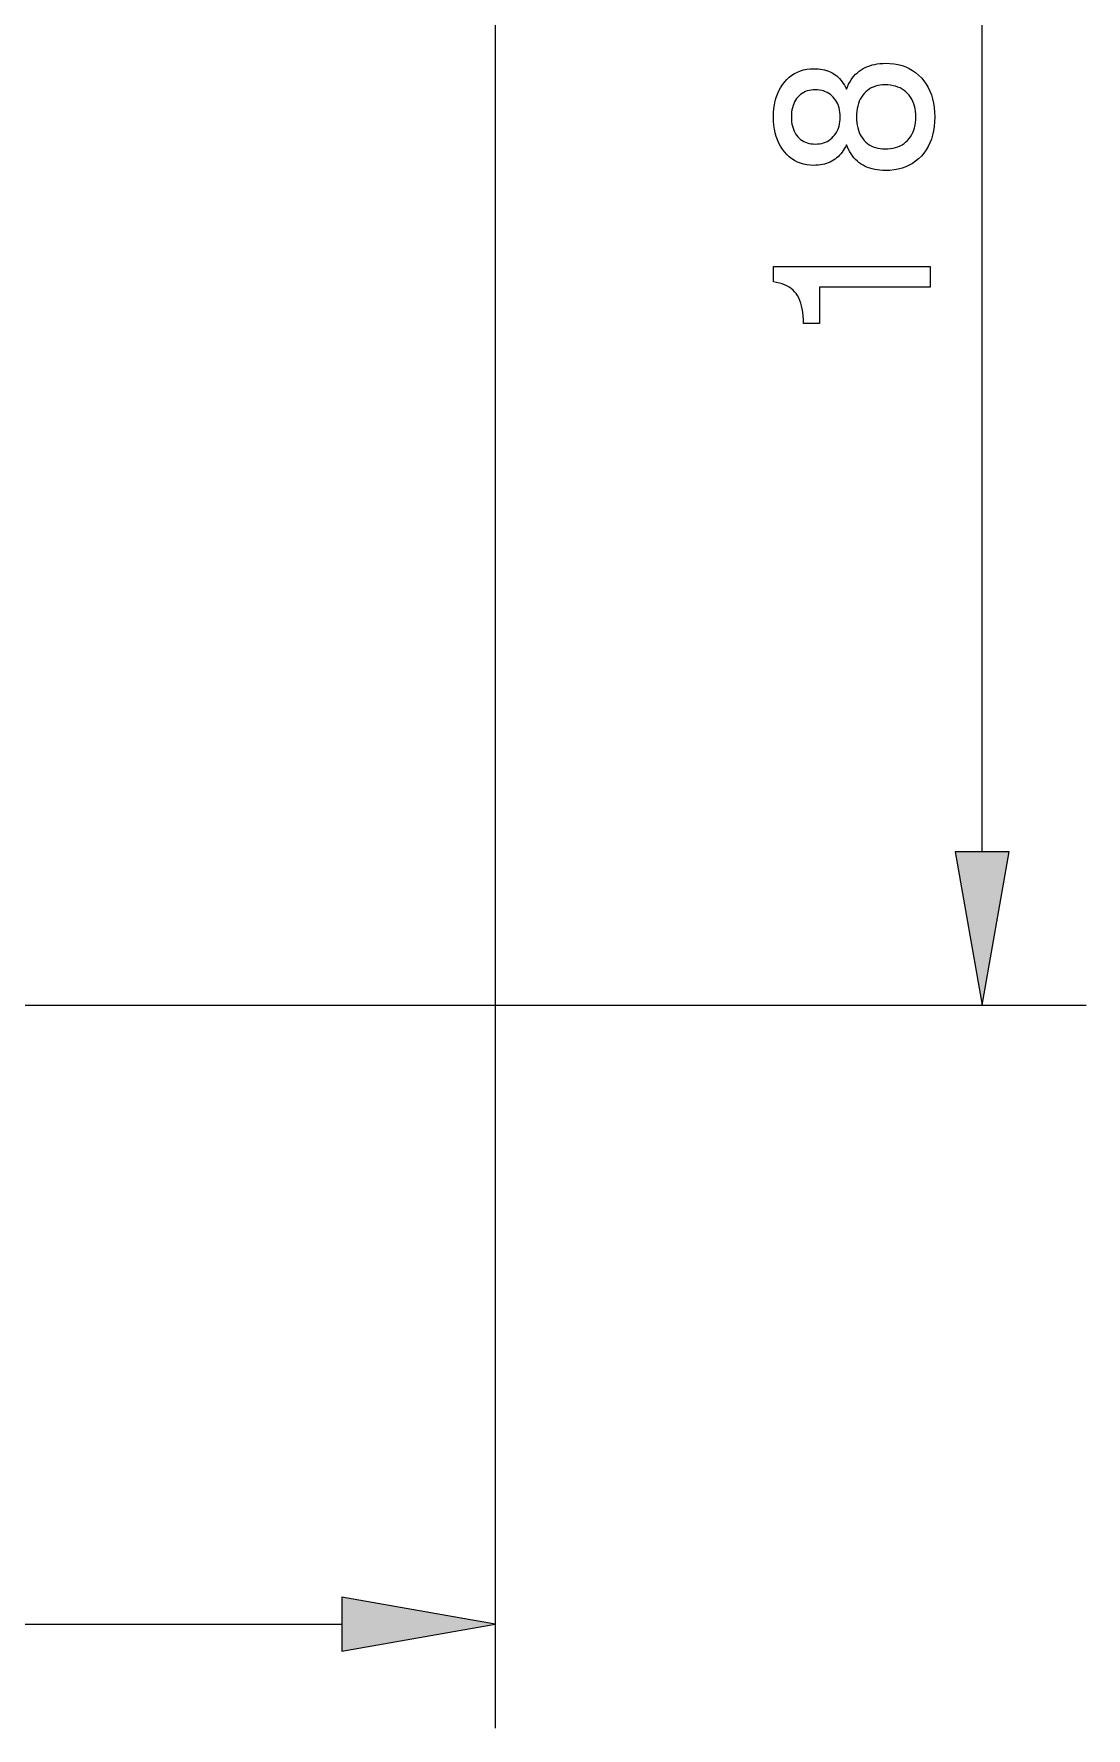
# Model space of a CAD drawing. Extents: x 5 to 409, y 5 to 583.
# Drawn here: x 287.83 to 308.09, y 306.72 to 339.34 of the extents above; entities that cross this region are included whole.
import ezdxf

# ---------------------------------------------------------------- set-up
doc = ezdxf.new("R2010")
doc.units = 0
doc.layers.add('DIMENSIONS', color=2, linetype='Continuous', lineweight=25)

msp = doc.modelspace()

# ---------------------------------------------------------------- linework, layer by layer
at = {"layer": 'DIMENSIONS', "lineweight": 13}
for p, q in [((306.088, 323.591), (306.088, 355.09)), ((296.714, 350.415), (296.714, 306.719)), ((267.098, 320.637), (308.088, 320.637)), ((230.269, 308.719), (293.76, 308.719))]:
    msp.add_line(p, q, dxfattribs=at)
for points in [[(303.473, 337.203), (303.454, 337.165), (303.434, 337.128), (303.413, 337.093), (303.39, 337.06), (303.366, 337.03), (303.341, 337.001), (303.314, 336.974), (303.286, 336.949), (303.257, 336.927), (303.227, 336.906), (303.195, 336.887), (303.161, 336.87), (303.126, 336.855), (303.09, 336.842), (303.053, 336.832), (303.014, 336.823), (302.973, 336.816), (302.931, 336.811), (302.888, 336.808), (302.843, 336.807), (302.775, 336.809), (302.71, 336.817), (302.648, 336.83), (302.588, 336.848), (302.531, 336.871), (302.477, 336.9), (302.425, 336.933), (302.375, 336.972), (302.328, 337.016), (302.284, 337.065), (302.243, 337.118), (302.207, 337.175), (302.174, 337.234), (302.146, 337.297), (302.123, 337.363), (302.104, 337.432), (302.088, 337.504), (302.078, 337.579), (302.071, 337.657), (302.069, 337.739), (302.071, 337.821), (302.078, 337.899), (302.088, 337.975), (302.104, 338.047), (302.123, 338.116), (302.146, 338.181), (302.174, 338.244), (302.207, 338.303), (302.243, 338.359), (302.284, 338.412), (302.328, 338.461), (302.375, 338.504), (302.425, 338.543), (302.477, 338.576), (302.531, 338.604), (302.588, 338.627), (302.648, 338.645), (302.71, 338.658), (302.775, 338.666), (302.843, 338.668), (302.888, 338.667), (302.932, 338.664), (302.974, 338.66), (303.015, 338.653), (303.054, 338.644), (303.092, 338.633), (303.128, 338.621), (303.163, 338.606), (303.197, 338.59), (303.229, 338.571), (303.259, 338.551), (303.288, 338.528), (303.316, 338.504), (303.343, 338.477), (303.368, 338.449), (303.392, 338.418), (303.414, 338.385), (303.435, 338.35), (303.455, 338.313), (303.473, 338.274), (303.493, 338.322), (303.514, 338.368), (303.538, 338.411), (303.563, 338.452), (303.591, 338.49), (303.62, 338.526), (303.652, 338.56), (303.685, 338.591), (303.72, 338.62), (303.758, 338.646), (303.797, 338.67), (303.838, 338.691), (303.881, 338.71), (303.925, 338.726), (303.971, 338.74), (304.019, 338.752), (304.069, 338.76), (304.12, 338.767), (304.173, 338.77), (304.228, 338.772), (304.313, 338.769), (304.394, 338.76), (304.471, 338.747), (304.546, 338.727), (304.616, 338.702), (304.684, 338.671), (304.747, 338.635), (304.807, 338.593), (304.864, 338.545), (304.917, 338.492), (304.966, 338.435), (305.01, 338.373), (305.048, 338.307), (305.082, 338.238), (305.11, 338.164), (305.133, 338.087), (305.151, 338.006), (305.164, 337.921), (305.172, 337.832), (305.175, 337.739), (305.172, 337.646), (305.164, 337.557), (305.151, 337.472), (305.133, 337.391), (305.11, 337.313), (305.082, 337.24), (305.048, 337.171), (305.01, 337.105), (304.966, 337.044), (304.917, 336.986), (304.864, 336.933), (304.807, 336.886), (304.747, 336.844), (304.684, 336.808), (304.616, 336.777), (304.546, 336.752), (304.471, 336.733), (304.394, 336.719), (304.313, 336.711), (304.228, 336.708), (304.173, 336.709), (304.12, 336.713), (304.069, 336.719), (304.019, 336.728), (303.971, 336.739), (303.925, 336.753), (303.881, 336.769), (303.838, 336.788), (303.797, 336.809), (303.758, 336.833), (303.72, 336.859), (303.685, 336.888), (303.652, 336.919), (303.62, 336.953), (303.591, 336.988), (303.563, 337.027), (303.538, 337.067), (303.514, 337.11), (303.493, 337.155)], [(302.877, 337.218), (302.919, 337.219), (302.959, 337.224), (302.998, 337.231), (303.035, 337.241), (303.071, 337.253), (303.104, 337.269), (303.136, 337.288), (303.167, 337.309), (303.195, 337.333), (303.222, 337.36), (303.247, 337.39), (303.269, 337.421), (303.289, 337.454), (303.306, 337.489), (303.32, 337.526), (303.332, 337.565), (303.341, 337.605), (303.348, 337.648), (303.352, 337.692), (303.353, 337.739), (303.352, 337.785), (303.348, 337.83), (303.341, 337.873), (303.332, 337.914), (303.32, 337.953), (303.306, 337.99), (303.289, 338.025), (303.269, 338.058), (303.247, 338.09), (303.222, 338.119), (303.195, 338.146), (303.167, 338.17), (303.136, 338.192), (303.104, 338.21), (303.071, 338.226), (303.035, 338.239), (302.998, 338.249), (302.959, 338.256), (302.919, 338.26), (302.877, 338.261), (302.834, 338.26), (302.794, 338.256), (302.756, 338.249), (302.719, 338.239), (302.684, 338.227), (302.652, 338.211), (302.62, 338.193), (302.591, 338.172), (302.564, 338.149), (302.538, 338.122), (302.515, 338.093), (302.494, 338.062), (302.475, 338.029), (302.459, 337.994), (302.446, 337.957), (302.435, 337.917), (302.426, 337.876), (302.42, 337.832), (302.416, 337.786), (302.415, 337.739), (302.416, 337.691), (302.42, 337.646), (302.426, 337.602), (302.435, 337.561), (302.446, 337.522), (302.459, 337.485), (302.475, 337.45), (302.494, 337.417), (302.515, 337.386), (302.538, 337.357), (302.564, 337.331), (302.591, 337.307), (302.62, 337.286), (302.652, 337.268), (302.684, 337.253), (302.719, 337.24), (302.756, 337.23), (302.794, 337.223), (302.834, 337.219)], [(304.219, 337.123), (304.273, 337.125), (304.325, 337.13), (304.374, 337.138), (304.42, 337.15), (304.465, 337.164), (304.507, 337.183), (304.547, 337.204), (304.584, 337.229), (304.62, 337.257), (304.653, 337.289), (304.683, 337.323), (304.71, 337.359), (304.734, 337.399), (304.755, 337.44), (304.772, 337.484), (304.786, 337.53), (304.798, 337.579), (304.806, 337.63), (304.81, 337.683), (304.812, 337.739), (304.81, 337.795), (304.806, 337.848), (304.798, 337.9), (304.786, 337.949), (304.772, 337.995), (304.755, 338.039), (304.734, 338.081), (304.71, 338.12), (304.683, 338.157), (304.653, 338.191), (304.62, 338.222), (304.584, 338.25), (304.547, 338.275), (304.507, 338.297), (304.465, 338.315), (304.42, 338.33), (304.374, 338.341), (304.325, 338.35), (304.273, 338.355), (304.219, 338.356), (304.17, 338.355), (304.122, 338.35), (304.076, 338.342), (304.032, 338.33), (303.991, 338.315), (303.952, 338.297), (303.915, 338.276), (303.879, 338.251), (303.847, 338.223), (303.816, 338.192), (303.788, 338.158), (303.762, 338.121), (303.74, 338.082), (303.721, 338.04), (303.704, 337.996), (303.691, 337.95), (303.68, 337.901), (303.673, 337.849), (303.669, 337.795), (303.667, 337.739), (303.669, 337.683), (303.673, 337.629), (303.68, 337.578), (303.691, 337.529), (303.704, 337.482), (303.721, 337.439), (303.74, 337.397), (303.762, 337.358), (303.788, 337.322), (303.816, 337.287), (303.847, 337.256), (303.879, 337.228), (303.915, 337.204), (303.952, 337.182), (303.991, 337.164), (304.032, 337.149), (304.076, 337.138), (304.122, 337.13), (304.17, 337.125)], [(305.088, 334.465), (302.955, 334.465), (302.955, 333.765), (302.649, 333.765), (302.646, 333.84), (302.641, 333.911), (302.633, 333.978), (302.623, 334.042), (302.61, 334.101), (302.595, 334.156), (302.576, 334.208), (302.556, 334.255), (302.532, 334.299), (302.507, 334.338), (302.478, 334.374), (302.446, 334.407), (302.41, 334.437), (302.371, 334.464), (302.329, 334.488), (302.284, 334.509), (302.235, 334.527), (302.183, 334.542), (302.128, 334.555), (302.069, 334.564), (302.069, 334.857), (305.088, 334.857)], [(305.567, 323.591), (306.088, 320.637), (306.609, 323.591)], [(293.76, 308.199), (296.714, 308.719), (293.76, 309.24)]]:
    msp.add_lwpolyline(points, close=True, dxfattribs=at)
for points in [[(305.567, 323.591), (306.088, 320.637), (305.567, 323.591), (306.609, 323.591)], [(293.76, 308.199), (296.714, 308.719), (293.76, 308.199), (293.76, 309.24)]]:
    msp.add_solid(points, dxfattribs=at)

doc.saveas('drawing.dxf')
